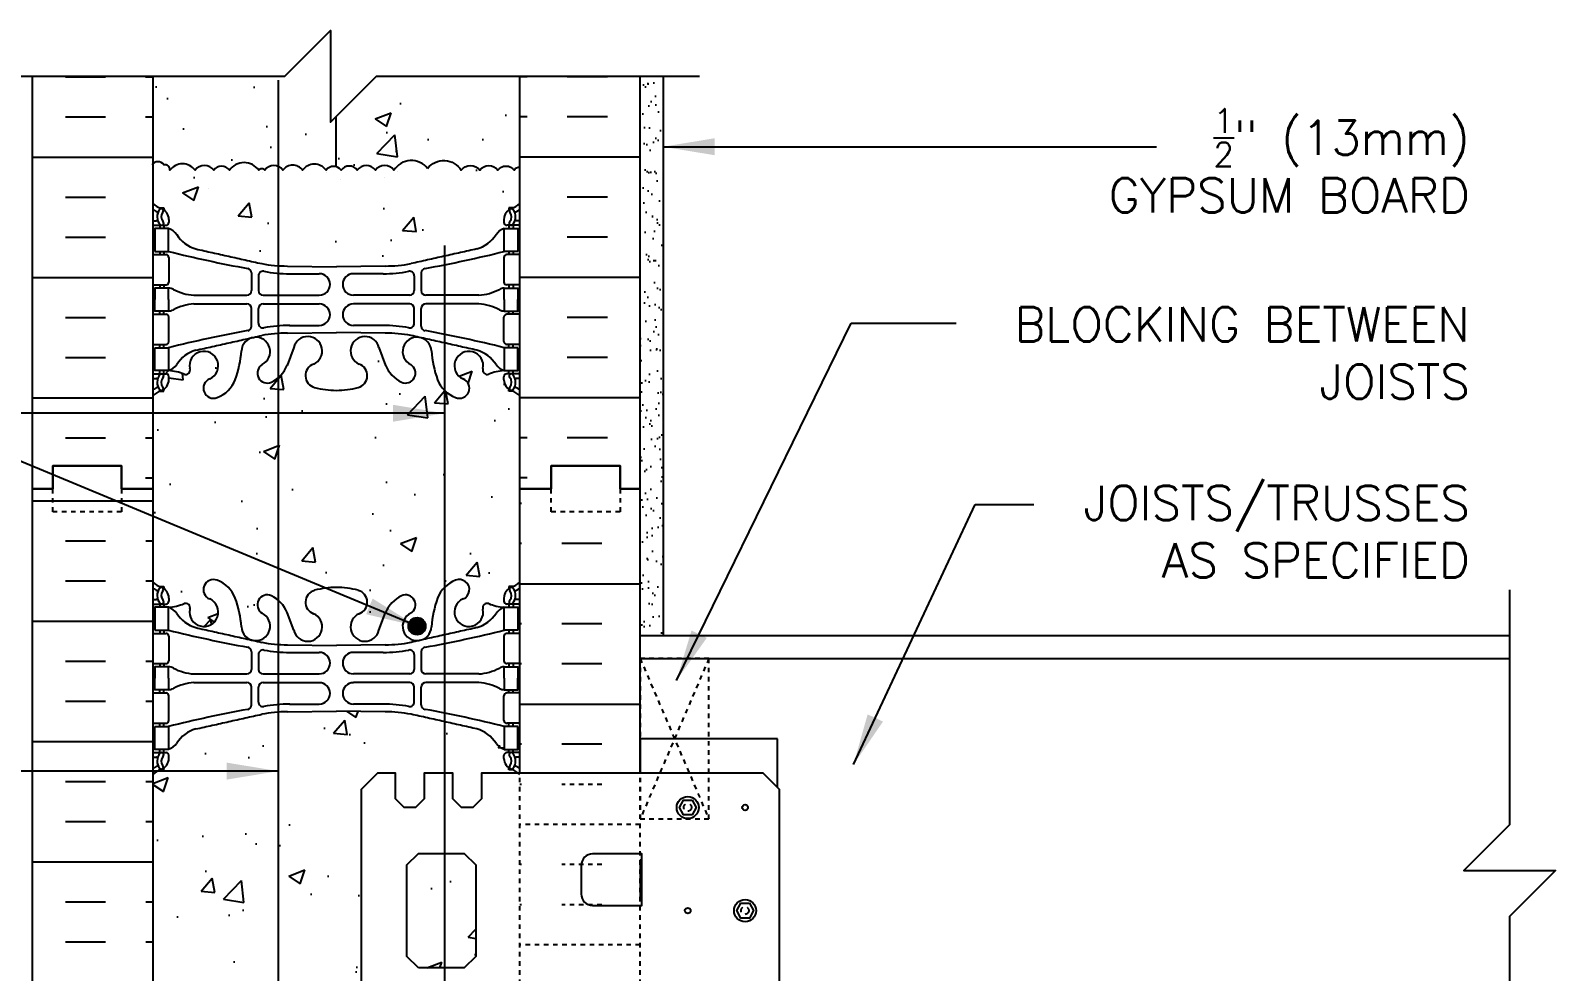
# Model space of a CAD drawing. Header units: inches. Extents: x 109 to 201.9, y 88.1 to 155.4.
# Drawn here: x 168.67 to 201.93, y 134.88 to 155.41 of the extents above; entities that cross this region are included whole.
import ezdxf

# ---------------------------------------------------------------- set-up
doc = ezdxf.new("R2010")
doc.units = ezdxf.units.IN
doc.header["$LTSCALE"] = 0.5
doc.header["$MEASUREMENT"] = 0
doc.linetypes.add('DASHED2', pattern=[0.375, 0.25, -0.125])
doc.linetypes.add('HIDDEN2', pattern=[0.1875, 0.125, -0.0625])
for name, color, linetype in [('HATCH', 12, 'Continuous'), ('line25', 2, 'Continuous'), ('LINE3', 3, 'Continuous'), ('LINE50', 5, 'Continuous'), ('LINE9', 9, 'Continuous'), ('TEXT', 4, 'Continuous'), ('Web_Edge', 9, 'Continuous')]:
    doc.layers.add(name, color=color, linetype=linetype)
doc.styles.add('DIM', font='romans.shx', dxfattribs={"width": 0.7})
doc.styles.add('ROMANS', font='romans.shx', dxfattribs={"height": 0.75})
doc.dimstyles.new('ext_12', dxfattribs={"dimscale": 12, "dimtxt": 0.09375, "dimasz": 0.09375, "dimexe": 0.09375, "dimexo": 0.0625, "dimgap": 0.0625, "dimtad": 1, "dimdec": 1, "dimzin": 3, "dimdsep": 46, "dimlunit": 4, "dimtxsty": 'DIM', "dimcen": 0.09, "dimdle": 0.09375, "dimclrt": 4, "dimadec": 0, "dimazin": 0, "dimtfac": 1, "dimtdec": 1, "dimtmove": 2, "dimatfit": 3, "dimfxl": 1, "dimfrac": 2, "dimtolj": 1, "dimtzin": 0, "dimarcsym": 0})

msp = doc.modelspace()

# ---------------------------------------------------------------- hatches: boundary and pattern name
at = {"layer": 'HATCH'}
h = msp.add_hatch(dxfattribs=at)
h.set_pattern_fill('AR-CONC', color=256, scale=0.5, style=0)
h.paths.add_polyline_path([(178.474, 152.359, -0.520567), (178.867, 152.359, -0.520567), (179.221, 152.359, -0.191784), (179.344, 152.441), (179.344, 154.408), (176.219, 154.408), (175.219, 153.408), (175.219, 155.408), (174.219, 154.408), (171.344, 154.408), (171.344, 152.505, -0.448264), (171.581, 152.477, -0.520567), (171.712, 152.359, -0.520567), (172.263, 152.359, -0.520567), (172.669, 152.359, -0.520567), (173.01, 152.359, -0.520567), (173.652, 152.359, -0.520567), (173.783, 152.359, -0.520567), (174.176, 152.359, -0.520567), (174.608, 152.359, -0.520567), (175.119, 152.359, -0.520567), (175.447, 152.359, -0.520567), (175.801, 152.359, -0.520567), (176.194, 152.359, -0.520567), (176.6, 152.359, -0.520567), (177.334, 152.399, -0.520567), (178.067, 152.359, -0.520567)])
h = msp.add_hatch(dxfattribs=at)
h.set_pattern_fill('AR-SAND', color=256, scale=0.25, style=0)
h.set_pattern_definition([(37.5, (70.88313, 12.08724), (-0.0157483, 0.4817059), [0, -0.38, 0, -0.425, 0, -0.40625]), (7.5, (70.8831, 12.08724), (0.4424442, 0.7055365), [0, -0.205, 0, -0.3425, 0, -0.13125]), (327.5, (70.57563, 12.08724), (0.7785355, 0.0014148), [0, -0.125, 0, -0.45, 0, -0.5875]), (317.5, (70.5756, 12.08724), (0.7515317, 0.219419), [0, -0.0625, 0, -0.295, 0, -0.3375])])
h.paths.add_polyline_path([(182.469, 154.408), (181.969, 154.408), (181.969, 145.408), (181.969, 142.208), (182.469, 142.208)])
h = msp.add_hatch(dxfattribs=at)
h.set_pattern_fill('AR-CONC', color=256, scale=0.5)
edge = h.paths.add_edge_path()
edge.add_line((179.108, 151.158), (179.061, 151.158))
edge.add_arc((179.061, 151.221), 0.0625, 180, 270, ccw=False)
edge.add_line((178.998, 151.221), (178.998, 151.288))
edge.add_arc((179.248, 151.288), 0.25, 124.0558, 180, ccw=False)
edge.add_line((179.108, 151.495), (179.108, 151.537))
edge.add_line((179.108, 151.537), (179.198, 151.537))
edge.add_arc((178.998, 151.995), 0.5, 293.5782, 313.7891)
edge.add_line((179.344, 151.634), (179.344, 152.441))
edge.add_arc((179.384, 152.245), 0.2, 101.5736, 145)
edge.add_arc((179.044, 152.235), 0.216, 35, 145)
edge.add_arc((178.67, 152.222), 0.24, 35, 145)
edge.add_arc((178.271, 152.217), 0.248, 35, 145)
edge.add_arc((177.687, 152.122), 0.449, 31.9334, 141.9334)
edge.add_arc((176.981, 152.122), 0.449, 38.0666, 148.0666)
edge.add_arc((176.397, 152.217), 0.248, 35, 145)
edge.add_arc((175.997, 152.222), 0.24, 35, 145)
edge.add_arc((175.624, 152.235), 0.216, 35, 145)
edge.add_arc((175.283, 152.245), 0.2, 35, 145)
edge.add_arc((174.864, 152.18), 0.312, 35, 145)
edge.add_arc((174.392, 152.208), 0.264, 35, 145)
edge.add_arc((173.979, 152.222), 0.24, 35, 65.9938)
edge.add_line((174.077, 152.441), (174.077, 150.276))
edge.add_arc((174.272, 153.254), 2.984, 266.243, 270.0995)
edge.add_line((174.278, 150.27), (175.344, 150.254))
edge.add_line((175.344, 150.254), (176.411, 150.27))
edge.add_arc((176.416, 153.254), 2.984, 269.9005, 280.7454)
edge.add_spline(control_points=[(176.972, 150.322), (177.701, 150.485)], knot_values=[0.493053, 0.493053, 1, 1], degree=1, periodic=0)
edge.add_spline(control_points=[(177.701, 150.485), (178.41, 150.643)], knot_values=[0, 0, 0.493053, 0.493053], degree=1, periodic=0)
edge.add_arc((178.202, 151.357), 0.743, 286.1893, 327.2081)
edge.add_arc((179.126, 150.745), 0.364, 109.6613, 145.0225, ccw=False)
edge.add_line((179.003, 151.088), (179.108, 151.088))
edge.add_line((179.108, 151.088), (179.108, 151.158))
edge = h.paths.add_edge_path()
edge.add_arc((173.979, 152.222), 0.24, 65.9938, 145)
edge.add_arc((173.717, 152.313), 0.08, 35, 145)
edge.add_arc((173.331, 152.135), 0.392, 35, 145)
edge.add_arc((172.839, 152.24), 0.208, 35, 145)
edge.add_arc((172.466, 152.217), 0.248, 35, 145)
edge.add_arc((171.988, 152.167), 0.336, 35, 145)
edge.add_arc((171.606, 152.372), 0.108, 353.0113, 463.0113)
edge.add_arc((171.45, 152.386), 0.16, 35, 131.58)
edge.add_line((171.344, 152.505), (171.344, 151.634))
edge.add_arc((171.69, 151.995), 0.5, 226.2109, 246.4218)
edge.add_line((171.49, 151.537), (171.58, 151.537))
edge.add_line((171.58, 151.537), (171.58, 151.495))
edge.add_arc((171.44, 151.288), 0.25, 0, 55.9442, ccw=False)
edge.add_line((171.69, 151.288), (171.69, 151.221))
edge.add_arc((171.628, 151.221), 0.0625, -90, 0, ccw=False)
edge.add_line((171.628, 151.158), (171.58, 151.158))
edge.add_line((171.58, 151.158), (171.58, 151.088))
edge.add_line((171.58, 151.088), (171.685, 151.088))
edge.add_arc((171.563, 150.745), 0.364, 34.9775, 70.3387, ccw=False)
edge.add_arc((172.486, 151.357), 0.743, 212.7919, 253.8107)
edge.add_spline(control_points=[(172.279, 150.643), (173.716, 150.322)], knot_values=[0, 0, 1, 1], degree=1, periodic=0)
edge.add_arc((174.272, 153.254), 2.984, 259.2546, 266.243)
edge.add_line((174.077, 150.276), (174.077, 152.441))
h.paths.add_polyline_path([(174.077, 147.838, -0.060513), (173.927, 147.737, -0.940793), (173.723, 148.12, 1.753171), (173.272, 148.417, -0.068226), (173.137, 147.789, -0.21345), (172.744, 147.4, -1), (172.581, 147.808, 2.087231), (172.147, 148.033, -0.669601), (172.015, 147.913, 0.085348), (171.685, 147.988), (171.58, 147.988), (171.58, 147.918), (171.628, 147.918, -0.414214), (171.69, 147.856), (171.69, 147.788, -0.249069), (171.58, 147.581), (171.58, 147.539), (171.49, 147.539, 0.088416), (171.344, 147.442), (171.344, 145.408), (171.344, 143.373, 0.088416), (171.49, 143.276), (171.58, 143.276), (171.58, 143.234, -0.249069), (171.69, 143.027), (171.69, 142.959, -0.414214), (171.628, 142.897), (171.58, 142.897), (171.58, 142.827), (171.685, 142.827, 0.085348), (172.015, 142.902, -0.669601), (172.147, 142.782, 2.087231), (172.581, 143.007, -1), (172.744, 143.416, -0.21345), (173.137, 143.026, -0.068226), (173.272, 142.398, 1.753171), (173.723, 142.695, -0.940793), (173.927, 143.078, -0.060513), (174.077, 142.977)])
h.paths.add_polyline_path([(177.701, 147.557, -0.102779), (177.552, 147.789, -0.068226), (177.416, 148.417, 1.753171), (176.965, 148.12, -0.940793), (176.762, 147.737, -0.173075), (176.416, 148.103), (176.273, 148.49, 1.612474), (175.841, 148.131, -0.734872), (175.818, 147.62, -0.068475), (175.344, 147.558, -0.068475), (174.87, 147.62, -0.734872), (174.847, 148.131, 1.612474), (174.415, 148.49), (174.273, 148.103, -0.111396), (174.077, 147.838), (174.077, 142.977, -0.111396), (174.273, 142.712), (174.415, 142.325, 1.612474), (174.847, 142.684, -0.734872), (174.87, 143.195, -0.068475), (175.344, 143.258, -0.068475), (175.818, 143.195, -0.734872), (175.841, 142.684, 1.612474), (176.273, 142.325), (176.416, 142.712, -0.173075), (176.762, 143.078, -0.940793), (176.965, 142.695, 1.753171), (177.416, 142.398, -0.068226), (177.552, 143.026, -0.102779), (177.701, 143.258)])
h.paths.add_polyline_path([(177.29, 142.413, -1), (176.915, 142.413, -1)], flags=16)
edge = h.paths.add_edge_path()
edge.add_line((179.061, 139.657), (179.108, 139.657))
edge.add_line((179.108, 139.657), (179.108, 139.727))
edge.add_line((179.108, 139.727), (179.003, 139.727))
edge.add_arc((179.126, 140.07), 0.364, 214.9775, 250.3387, ccw=False)
edge.add_arc((178.202, 139.458), 0.743, 32.7919, 73.8107)
edge.add_spline(control_points=[(178.41, 140.172), (177.701, 140.33)], knot_values=[0, 0, 0.493053, 0.493053], degree=1, periodic=0)
edge.add_line((177.701, 140.33), (177.701, 139.208))
edge.add_line((177.701, 139.208), (177.884, 139.208))
edge.add_line((177.884, 139.208), (177.884, 138.645))
edge.add_line((177.884, 138.645), (178.072, 138.458))
edge.add_line((178.072, 138.458), (178.322, 138.458))
edge.add_line((178.322, 138.458), (178.509, 138.645))
edge.add_line((178.509, 138.645), (178.509, 139.208))
edge.add_line((178.509, 139.208), (179.314, 139.208))
edge.add_arc((178.998, 138.82), 0.5, 50.837, 66.4218)
edge.add_line((179.198, 139.278), (179.108, 139.278))
edge.add_line((179.108, 139.278), (179.108, 139.32))
edge.add_arc((179.248, 139.527), 0.25, 180, 235.9442, ccw=False)
edge.add_line((178.998, 139.527), (178.998, 139.594))
edge.add_arc((179.061, 139.594), 0.0625, 90, 180, ccw=False)
edge = h.paths.add_edge_path()
edge.add_line((179.003, 133.088), (179.108, 133.088))
edge.add_line((179.108, 133.088), (179.108, 133.158))
edge.add_line((179.108, 133.158), (179.061, 133.158))
edge.add_arc((179.061, 133.221), 0.0625, 192.0705, 270, ccw=False)
edge.add_line((179, 133.208), (178.509, 133.208))
edge.add_line((178.509, 133.208), (178.509, 133.77))
edge.add_line((178.509, 133.77), (178.322, 133.958))
edge.add_line((178.322, 133.958), (178.072, 133.958))
edge.add_line((178.072, 133.958), (177.884, 133.77))
edge.add_line((177.884, 133.77), (177.884, 133.208))
edge.add_line((177.884, 133.208), (177.701, 133.208))
edge.add_line((177.701, 133.208), (177.701, 132.485))
edge.add_spline(control_points=[(177.701, 132.485), (178.41, 132.643)], knot_values=[0, 0, 0.493053, 0.493053], degree=1, periodic=0)
edge.add_arc((178.202, 133.357), 0.743, 286.1893, 327.2081)
edge.add_arc((179.126, 132.745), 0.364, 109.6613, 145.0225, ccw=False)
h.paths.add_polyline_path([(177.701, 129.557, -0.102779), (177.552, 129.789, -0.068226), (177.416, 130.417, 1.753171), (176.965, 130.12, -0.940793), (176.762, 129.737, -0.173075), (176.416, 130.103), (176.273, 130.49, 1.612474), (175.841, 130.131, -0.734872), (175.818, 129.62, -0.068475), (175.344, 129.558, -0.068475), (174.87, 129.62, -0.734872), (174.847, 130.131, 1.612474), (174.415, 130.49), (174.273, 130.103, -0.173075), (173.927, 129.737, -0.940793), (173.723, 130.12, 1.753171), (173.272, 130.417, -0.068226), (173.137, 129.789, -0.21345), (172.744, 129.4, -1), (172.581, 129.808, 2.087231), (172.147, 130.033, -0.669601), (172.015, 129.913, 0.085348), (171.685, 129.988), (171.58, 129.988), (171.58, 129.918), (171.628, 129.918, -0.414214), (171.69, 129.856), (171.69, 129.788, -0.249069), (171.58, 129.581), (171.58, 129.539), (171.49, 129.539, 0.088416), (171.344, 129.442), (171.344, 127.408), (171.344, 125.373, 0.088416), (171.49, 125.276), (171.58, 125.276), (171.58, 125.234, -0.249069), (171.69, 125.027), (171.69, 124.959, -0.414214), (171.628, 124.897), (171.58, 124.897), (171.58, 124.827), (171.685, 124.827, 0.085348), (172.015, 124.902, -0.669601), (172.147, 124.782, 2.087231), (172.581, 125.007, -1), (172.744, 125.416, -0.21345), (173.137, 125.026, -0.068226), (173.272, 124.398, 1.753171), (173.723, 124.695, -0.940793), (173.927, 125.078, -0.173075), (174.273, 124.712), (174.415, 124.325, 1.612474), (174.847, 124.684, -0.734872), (174.87, 125.195, -0.068475), (175.344, 125.258, -0.068475), (175.818, 125.195, -0.734872), (175.841, 124.684, 1.612474), (176.273, 124.325), (176.416, 124.712, -0.173075), (176.762, 125.078, -0.940793), (176.965, 124.695, 1.753171), (177.416, 124.398, -0.068226), (177.552, 125.026, -0.102779), (177.701, 125.258)])
h.paths.add_polyline_path([(177.701, 111.557, -0.102779), (177.552, 111.789, -0.068226), (177.416, 112.417, 1.753171), (176.965, 112.12, -0.940793), (176.762, 111.737, -0.173075), (176.416, 112.103), (176.273, 112.49, 1.612474), (175.841, 112.131, -0.734872), (175.818, 111.62, -0.068475), (175.344, 111.558, -0.068475), (174.87, 111.62, -0.734872), (174.847, 112.131, 1.612474), (174.415, 112.49), (174.273, 112.103, -0.173075), (173.927, 111.737, -0.940793), (173.723, 112.12, 1.753171), (173.272, 112.417, -0.068226), (173.137, 111.789, -0.21345), (172.744, 111.4, -1), (172.581, 111.808, 2.087231), (172.147, 112.033, -0.669601), (172.015, 111.913, 0.085348), (171.685, 111.988), (171.58, 111.988), (171.58, 111.918), (171.628, 111.918, -0.414214), (171.69, 111.856), (171.69, 111.788, -0.249069), (171.58, 111.581), (171.58, 111.539), (171.49, 111.539, 0.088416), (171.344, 111.442), (171.344, 109.408), (174.547, 109.408), (175.547, 110.408), (175.547, 108.408), (176.547, 109.408), (177.701, 109.408)])
h.paths.add_polyline_path([(179.344, 111.442, 0.088416), (179.198, 111.539), (179.108, 111.539), (179.108, 111.581, -0.249069), (178.998, 111.788), (178.998, 111.856, -0.414214), (179.061, 111.918), (179.108, 111.918), (179.108, 111.988), (179.003, 111.988, 0.085348), (178.674, 111.913, -0.669601), (178.541, 112.033, 2.087231), (178.107, 111.808, -1), (177.944, 111.4, -0.108296), (177.701, 111.557), (177.701, 109.408), (179.344, 109.408)])
edge = h.paths.add_edge_path()
edge.add_arc((178.998, 120.82), 0.5, 46.2109, 66.4218)
edge.add_line((179.198, 121.278), (179.108, 121.278))
edge.add_line((179.108, 121.278), (179.108, 121.32))
edge.add_arc((179.248, 121.527), 0.25, 180, 235.9442, ccw=False)
edge.add_line((178.998, 121.527), (178.998, 121.594))
edge.add_arc((179.061, 121.594), 0.0625, 90, 180, ccw=False)
edge.add_line((179.061, 121.657), (179.108, 121.657))
edge.add_line((179.108, 121.657), (179.108, 121.727))
edge.add_line((179.108, 121.727), (179.003, 121.727))
edge.add_arc((179.126, 122.07), 0.364, 214.9775, 250.3387, ccw=False)
edge.add_arc((178.202, 121.458), 0.743, 32.7919, 73.8107)
edge.add_spline(control_points=[(178.41, 122.172), (177.701, 122.33)], knot_values=[0, 0, 0.493053, 0.493053], degree=1, periodic=0)
edge.add_line((177.701, 122.33), (177.701, 114.485))
edge.add_spline(control_points=[(177.701, 114.485), (178.41, 114.643)], knot_values=[0, 0, 0.493053, 0.493053], degree=1, periodic=0)
edge.add_arc((178.202, 115.357), 0.743, 286.1893, 327.2081)
edge.add_arc((179.126, 114.745), 0.364, 109.6613, 145.0225, ccw=False)
edge.add_line((179.003, 115.088), (179.108, 115.088))
edge.add_line((179.108, 115.088), (179.108, 115.158))
edge.add_line((179.108, 115.158), (179.061, 115.158))
edge.add_arc((179.061, 115.221), 0.0625, 180, 270, ccw=False)
edge.add_line((178.998, 115.221), (178.998, 115.288))
edge.add_arc((179.248, 115.288), 0.25, 124.0558, 180, ccw=False)
edge.add_line((179.108, 115.495), (179.108, 115.537))
edge.add_line((179.108, 115.537), (179.198, 115.537))
edge.add_arc((178.998, 115.995), 0.5, 293.5782, 313.7891)
edge.add_line((179.344, 115.634), (179.344, 121.181))
h.paths.add_polyline_path([(179.344, 127.408), (179.344, 129.442, 0.088416), (179.198, 129.539), (179.108, 129.539), (179.108, 129.581, -0.249069), (178.998, 129.788), (178.998, 129.856, -0.414214), (179.061, 129.918), (179.108, 129.918), (179.108, 129.988), (179.003, 129.988, 0.085348), (178.674, 129.913, -0.669601), (178.541, 130.033, 2.087231), (178.107, 129.808, -1), (177.944, 129.4, -0.108296), (177.701, 129.557), (177.701, 125.258, -0.108296), (177.944, 125.416, -1), (178.107, 125.007, 2.087231), (178.541, 124.782, -0.669601), (178.674, 124.902, 0.085348), (179.003, 124.827), (179.108, 124.827), (179.108, 124.897), (179.061, 124.897, -0.414214), (178.998, 124.959), (178.998, 125.027, -0.249069), (179.108, 125.234), (179.108, 125.276), (179.198, 125.276, 0.088416), (179.344, 125.373)])
h.paths.add_polyline_path([(178.421, 124.72, -1), (178.046, 124.72, -1)], flags=16)
edge = h.paths.add_edge_path()
edge.add_spline(control_points=[(173.716, 140.493), (172.279, 140.172)], knot_values=[0, 0, 1, 1], degree=1, periodic=0)
edge.add_arc((172.486, 139.458), 0.743, 106.1893, 145.772)
edge.add_arc((171.563, 140.07), 0.364, 289.6613, 327.9576, ccw=False)
edge.add_line((171.685, 139.727), (171.58, 139.727))
edge.add_line((171.58, 139.727), (171.58, 139.657))
edge.add_line((171.58, 139.657), (171.628, 139.657))
edge.add_arc((171.628, 139.594), 0.0625, 0, 90, ccw=False)
edge.add_line((171.69, 139.594), (171.69, 139.527))
edge.add_arc((171.44, 139.527), 0.25, 304.0558, 360, ccw=False)
edge.add_line((171.58, 139.32), (171.58, 139.278))
edge.add_line((171.58, 139.278), (171.49, 139.278))
edge.add_arc((171.69, 138.82), 0.5, 113.5782, 133.7891)
edge.add_line((171.344, 139.181), (171.344, 133.634))
edge.add_arc((171.69, 133.995), 0.5, 226.2109, 246.4218)
edge.add_line((171.49, 133.537), (171.58, 133.537))
edge.add_line((171.58, 133.537), (171.58, 133.495))
edge.add_arc((171.44, 133.288), 0.25, 0, 55.9442, ccw=False)
edge.add_line((171.69, 133.288), (171.69, 133.221))
edge.add_arc((171.628, 133.221), 0.0625, -90, 0, ccw=False)
edge.add_line((171.628, 133.158), (171.58, 133.158))
edge.add_line((171.58, 133.158), (171.58, 133.088))
edge.add_line((171.58, 133.088), (171.685, 133.088))
edge.add_arc((171.563, 132.745), 0.364, 32.0424, 70.3387, ccw=False)
edge.add_arc((172.486, 133.357), 0.743, 214.228, 253.8107)
edge.add_spline(control_points=[(172.279, 132.643), (173.716, 132.322)], knot_values=[0, 0, 1, 1], degree=1, periodic=0)
edge.add_arc((174.272, 135.254), 2.984, 259.2546, 270.0995)
edge.add_line((174.278, 132.27), (175.344, 132.254))
edge.add_line((175.344, 132.254), (176.411, 132.27))
edge.add_arc((176.416, 135.254), 2.984, 269.9005, 280.7454)
edge.add_spline(control_points=[(176.972, 132.322), (177.467, 132.433)], knot_values=[0.655816, 0.655816, 1, 1], degree=1, periodic=0)
edge.add_spline(control_points=[(177.467, 132.433), (177.514, 132.443)], knot_values=[0.623263, 0.623263, 0.655816, 0.655816], degree=1, periodic=0)
edge.add_spline(control_points=[(177.514, 132.443), (177.649, 132.473)], knot_values=[0.529079, 0.529079, 0.623263, 0.623263], degree=1, periodic=0)
edge.add_spline(control_points=[(177.649, 132.473), (177.701, 132.485)], knot_values=[0.493053, 0.493053, 0.529079, 0.529079], degree=1, periodic=0)
edge.add_line((177.701, 132.485), (177.701, 133.208))
edge.add_line((177.701, 133.208), (177.259, 133.208))
edge.add_line((177.259, 133.208), (177.259, 133.77))
edge.add_line((177.259, 133.77), (177.072, 133.958))
edge.add_line((177.072, 133.958), (176.822, 133.958))
edge.add_line((176.822, 133.958), (176.634, 133.77))
edge.add_line((176.634, 133.77), (176.634, 133.208))
edge.add_line((176.634, 133.208), (176.238, 133.208))
edge.add_line((176.238, 133.208), (175.884, 133.561))
edge.add_line((175.884, 133.561), (175.884, 138.854))
edge.add_line((175.884, 138.854), (176.238, 139.208))
edge.add_line((176.238, 139.208), (176.634, 139.208))
edge.add_line((176.634, 139.208), (176.634, 138.645))
edge.add_line((176.634, 138.645), (176.822, 138.458))
edge.add_line((176.822, 138.458), (177.072, 138.458))
edge.add_line((177.072, 138.458), (177.259, 138.645))
edge.add_line((177.259, 138.645), (177.259, 139.208))
edge.add_line((177.259, 139.208), (177.701, 139.208))
edge.add_line((177.701, 139.208), (177.701, 140.33))
edge.add_spline(control_points=[(177.701, 140.33), (177.649, 140.342)], knot_values=[0.493053, 0.493053, 0.529079, 0.529079], degree=1, periodic=0)
edge.add_spline(control_points=[(177.649, 140.342), (177.514, 140.372)], knot_values=[0.529079, 0.529079, 0.623263, 0.623263], degree=1, periodic=0)
edge.add_spline(control_points=[(177.514, 140.372), (177.467, 140.383)], knot_values=[0.623263, 0.623263, 0.655816, 0.655816], degree=1, periodic=0)
edge.add_spline(control_points=[(177.467, 140.383), (176.972, 140.493)], knot_values=[0.655816, 0.655816, 1, 1], degree=1, periodic=0)
edge.add_arc((176.416, 137.561), 2.984, 79.2546, 90.0995)
edge.add_line((176.411, 140.545), (175.344, 140.561))
edge.add_line((175.344, 140.561), (174.278, 140.545))
edge.add_arc((174.272, 137.561), 2.984, 89.9005, 100.7454)
h = msp.add_hatch(dxfattribs=at)
h.set_pattern_fill('AR-CONC', color=256, scale=0.5)
h.paths.add_polyline_path([(179.344, 147.442, 0.088416), (179.198, 147.539), (179.108, 147.539), (179.108, 147.581, -0.249069), (178.998, 147.788), (178.998, 147.856, -0.414214), (179.061, 147.918), (179.108, 147.918), (179.108, 147.988), (179.003, 147.988, 0.085348), (178.674, 147.913, -0.669601), (178.541, 148.033, 2.087231), (178.107, 147.808, -1), (177.944, 147.4, -0.108296), (177.701, 147.557), (177.701, 143.258, -0.108296), (177.944, 143.416, -1), (178.107, 143.007, 2.087231), (178.541, 142.782, -0.669601), (178.674, 142.902, 0.085348), (179.003, 142.827), (179.108, 142.827), (179.108, 142.897), (179.061, 142.897, -0.414214), (178.998, 142.959), (178.998, 143.027, -0.249069), (179.108, 143.234), (179.108, 143.276), (179.198, 143.276, 0.088416), (179.344, 143.373), (179.344, 145.408)])
h = msp.add_hatch(dxfattribs=at)
h.set_pattern_fill('INSUL', color=256, scale=7, style=0)
h.set_pattern_definition([(0, (-2754.8174, -269.602), (0, 2.625), []), (0, (-2754.8174, -268.727), (0, 2.625), [0.875, -0.875]), (0, (-2754.8174, -267.852), (0, 2.625), [0.875, -0.875])])
h.paths.add_polyline_path([(168.719, 127.408), (169.157, 127.408), (169.157, 127.908), (170.657, 127.908), (170.657, 127.408), (171.344, 127.408), (171.344, 145.408), (170.657, 145.408), (170.657, 145.908), (169.157, 145.908), (169.157, 145.408), (168.719, 145.408)])
h = msp.add_hatch(dxfattribs=at)
h.set_pattern_fill('INSUL', color=256, scale=7, angle=180, style=0)
h.set_pattern_definition([(180, (70.883, 12.0872), (-3e-16, -2.625), []), (180, (70.883, 11.2122), (-3e-16, -2.625), [0.875, -0.875]), (180, (70.883, 10.3372), (-3e-16, -2.625), [0.875, -0.875])])
h.paths.add_polyline_path([(179.339, 141.504), (179.039, 141.504), (179.039, 141.004), (179.339, 141.004)])
h.paths.add_polyline_path([(181.969, 145.408), (181.532, 145.408), (181.532, 144.908), (180.032, 144.908), (180.032, 145.408), (179.344, 145.408), (179.344, 139.208), (181.969, 139.208)])
h = msp.add_hatch(dxfattribs=at)
h.set_pattern_fill('AR-CONC', color=256, scale=0.5)
edge = h.paths.add_edge_path()
edge.add_line((179.108, 139.727), (179.003, 139.727))
edge.add_arc((179.126, 140.07), 0.364, 212.0424, 250.3387, ccw=False)
edge.add_arc((178.202, 139.458), 0.743, 34.228, 73.8107)
edge.add_spline(control_points=[(178.41, 140.172), (177.701, 140.33)], knot_values=[0, 0, 0.493053, 0.493053], degree=1, periodic=0)
edge.add_line((177.701, 140.33), (177.701, 139.208))
edge.add_line((177.701, 139.208), (177.884, 139.208))
edge.add_line((177.884, 139.208), (177.884, 138.645))
edge.add_line((177.884, 138.645), (178.072, 138.458))
edge.add_line((178.072, 138.458), (178.322, 138.458))
edge.add_line((178.322, 138.458), (178.509, 138.645))
edge.add_line((178.509, 138.645), (178.509, 139.208))
edge.add_line((178.509, 139.208), (179.314, 139.208))
edge.add_arc((178.998, 138.82), 0.5, 50.837, 66.4218)
edge.add_line((179.198, 139.278), (179.108, 139.278))
edge.add_line((179.108, 139.278), (179.108, 139.32))
edge.add_arc((179.248, 139.527), 0.25, 180, 235.9442, ccw=False)
edge.add_line((178.998, 139.527), (178.998, 139.594))
edge.add_arc((179.061, 139.594), 0.0625, 90, 180, ccw=False)
edge.add_line((179.061, 139.657), (179.108, 139.657))
edge.add_line((179.108, 139.657), (179.108, 139.727))
h = msp.add_hatch(dxfattribs=at)
h.set_pattern_fill('AR-CONC', color=256, scale=0.5, style=0)
h.paths.add_polyline_path([(178.384, 137.208), (178.134, 137.458), (177.134, 137.458), (176.884, 137.208), (176.884, 135.208), (177.134, 134.958), (178.134, 134.958), (178.384, 135.208)])
at = {"layer": 'LINE3'}
msp.add_hatch(color=256, dxfattribs=at).paths.add_polyline_path([(176.915, 142.413, 1), (177.29, 142.413, 1)])

# ---------------------------------------------------------------- linework, layer by layer
at = {"layer": 'HATCH'}
for p, q in [((169.433, 154.398), (170.308, 154.398)), ((171.183, 154.398), (171.344, 154.398)), ((179.506, 154.398), (179.344, 154.398)), ((181.256, 154.398), (180.381, 154.398)), ((169.433, 153.523), (170.308, 153.523)), ((171.183, 153.523), (171.344, 153.523)), ((179.506, 153.523), (179.344, 153.523)), ((181.256, 153.523), (180.381, 153.523)), ((168.719, 152.648), (171.344, 152.648)), ((181.969, 152.648), (179.344, 152.648)), ((173.735, 152.316), (173.735, 152.316)), ((175.122, 152.309), (175.122, 152.309)), ((175.425, 152.161), (175.425, 152.161)), ((176.404, 152.203), (176.404, 152.203)), ((176.676, 152.325), (176.676, 152.325)), ((169.433, 151.773), (170.308, 151.773)), ((172.555, 151.957), (172.555, 151.957)), ((181.256, 151.773), (180.381, 151.773)), ((169.433, 150.898), (170.308, 150.898)), ((181.256, 150.898), (180.381, 150.898)), ((168.719, 150.023), (171.344, 150.023)), ((181.969, 150.023), (179.344, 150.023)), ((169.433, 149.148), (170.308, 149.148)), ((181.256, 149.148), (180.381, 149.148)), ((169.433, 148.273), (170.308, 148.273)), ((181.256, 148.273), (180.381, 148.273)), ((168.719, 147.398), (171.344, 147.398)), ((181.969, 147.398), (179.344, 147.398)), ((169.433, 146.523), (170.308, 146.523)), ((171.183, 146.523), (171.344, 146.523)), ((179.506, 146.523), (179.344, 146.523)), ((181.256, 146.523), (180.381, 146.523)), ((171.183, 145.648), (171.344, 145.648)), ((179.506, 145.648), (179.344, 145.648))]:
    msp.add_line(p, q, dxfattribs=at)
at = {"layer": 'HATCH', "linetype": 'HIDDEN2'}
for p, q in [((179.383, 138.962), (179.344, 138.962)), ((181.133, 138.962), (180.258, 138.962)), ((181.969, 138.087), (179.344, 138.087)), ((179.383, 137.212), (179.344, 137.212)), ((181.133, 137.212), (180.258, 137.212)), ((179.383, 136.337), (179.344, 136.337)), ((181.133, 136.337), (180.258, 136.337)), ((181.969, 135.462), (179.344, 135.462))]:
    msp.add_line(p, q, dxfattribs=at)
at = {"layer": 'HATCH'}
for points in [[(177.334, 152.399, 0.520567), (176.6, 152.359, 0.520567), (176.194, 152.359, 0.520567), (175.801, 152.359, 0.520567), (175.447, 152.359, 0.520567), (175.119, 152.359, 0.520567), (174.608, 152.359, 0.520567), (174.176, 152.359, 0.520567), (173.783, 152.359, 0.520567), (173.652, 152.359, 0.520567), (173.01, 152.359, 0.520567), (172.669, 152.359, 0.520567), (172.263, 152.359, 0.520567), (171.712, 152.359, 0.520567), (171.581, 152.477, 0.520567), (171.319, 152.477)], [(177.334, 152.399, -0.520567), (178.067, 152.359, -0.520567), (178.474, 152.359, -0.520567), (178.867, 152.359, -0.520567), (179.221, 152.359, -0.191784), (179.344, 152.441, -0.191784)]]:
    msp.add_lwpolyline(points, format="xyb", dxfattribs=at)
at = {"layer": 'line25'}
for p, q in [((171.344, 154.408), (171.344, 145.408)), ((179.344, 145.408), (179.344, 154.408)), ((171.344, 145.408), (171.344, 127.408)), ((179.344, 139.208), (179.344, 145.408)), ((181.969, 141.708), (200.935, 141.708)), ((184.969, 139.958), (181.969, 139.958)), ((181.969, 139.958), (181.969, 139.208)), ((184.969, 138.894), (184.969, 139.958))]:
    msp.add_line(p, q, dxfattribs=at)
msp.add_lwpolyline([(185.009, 133.561), (185.009, 138.854), (184.656, 139.208), (178.509, 139.208), (178.509, 138.645), (178.322, 138.458), (178.072, 138.458), (177.884, 138.645), (177.884, 139.208), (177.259, 139.208), (177.259, 138.645), (177.072, 138.458), (176.822, 138.458), (176.634, 138.645), (176.634, 139.208), (176.238, 139.208), (175.884, 138.854), (175.884, 133.561)], dxfattribs=at)
msp.add_lwpolyline([(177.134, 134.958), (176.884, 135.208), (176.884, 137.208), (177.134, 137.458), (178.134, 137.458), (178.384, 137.208), (178.384, 135.208), (178.134, 134.958)], close=True, dxfattribs=at)
msp.add_lwpolyline([(180.684, 136.57, 0.414214), (180.934, 136.32), (182.009, 136.32), (182.009, 137.445), (180.934, 137.445, 0.414214), (180.684, 137.195)], format="xyb", close=True, dxfattribs=at)
at = {"layer": 'LINE3'}
for p, q in [((174.077, 154.325), (174.077, 132.359)), ((175.333, 153.521), (175.333, 152.438)), ((177.701, 150.714), (177.701, 133.208))]:
    msp.add_line(p, q, dxfattribs=at)
msp.add_circle((177.103, 142.413), 0.188, dxfattribs=at)
at = {"layer": 'LINE50'}
for p, q in [((168.719, 145.408), (168.719, 154.408)), ((181.969, 145.408), (181.969, 154.408)), ((168.719, 127.408), (168.719, 145.408)), ((181.969, 139.208), (181.969, 145.408))]:
    msp.add_line(p, q, dxfattribs=at)
for points in [[(168.719, 145.408), (169.157, 145.408), (169.157, 145.908), (170.657, 145.908), (170.657, 145.408), (171.344, 145.408)], [(171.344, 145.408), (170.657, 145.408), (170.657, 145.908), (169.157, 145.908), (169.157, 145.408), (168.719, 145.408)], [(181.969, 145.408), (181.532, 145.408), (181.532, 145.908), (180.032, 145.908), (180.032, 145.408), (179.344, 145.408)], [(179.344, 145.408), (180.032, 145.408), (180.032, 145.908), (181.532, 145.908), (181.532, 145.408), (181.969, 145.408)]]:
    msp.add_lwpolyline(points, dxfattribs=at)
at = {"layer": 'LINE9'}
for p, q in [((182.469, 154.408), (182.469, 142.208)), ((181.969, 142.208), (200.935, 142.208)), ((181.969, 137.32), (181.969, 136.445)), ((181.969, 137.32), (182.009, 137.32)), ((181.969, 136.445), (182.009, 136.445))]:
    msp.add_line(p, q, dxfattribs=at)
at = {"layer": 'LINE9', "linetype": 'HIDDEN2'}
for p, q in [((181.969, 141.708), (183.469, 138.208)), ((183.469, 141.708), (181.969, 138.208)), ((179.344, 133.208), (179.344, 139.189)), ((181.969, 133.208), (181.969, 139.208))]:
    msp.add_line(p, q, dxfattribs=at)
at = {"layer": 'LINE9'}
for points in [[(166.969, 154.408), (174.219, 154.408), (175.219, 155.408), (175.219, 153.408), (176.219, 154.408), (183.265, 154.408)], [(200.935, 143.208), (200.935, 138.083), (199.935, 137.083), (201.935, 137.083), (200.935, 136.083), (200.935, 130.958)]]:
    msp.add_lwpolyline(points, dxfattribs=at)
at = {"layer": 'LINE9', "linetype": 'DASHED2', "ltscale": 0.15}
for points in [[(170.657, 145.408), (170.657, 145.408), (170.657, 144.908), (169.157, 144.908), (169.157, 145.408), (169.157, 145.408)], [(170.657, 145.408), (170.657, 145.408), (170.657, 144.908), (169.157, 144.908), (169.157, 145.408), (169.157, 145.408)], [(181.532, 145.408), (181.532, 145.408), (181.532, 144.908), (180.032, 144.908), (180.032, 145.408), (180.032, 145.408)], [(181.532, 145.408), (181.532, 145.408), (181.532, 144.908), (180.032, 144.908), (180.032, 145.408), (180.032, 145.408)]]:
    msp.add_lwpolyline(points, dxfattribs=at)
at = {"layer": 'LINE9', "linetype": 'HIDDEN2'}
msp.add_lwpolyline([(181.969, 138.208), (183.469, 138.208), (183.469, 141.708), (181.969, 141.708)], close=True, dxfattribs=at)
at = {"layer": 'LINE9'}
for points in [[(183.102, 138.618), (183.194, 138.458), (183.102, 138.297), (182.917, 138.297), (182.825, 138.458), (182.917, 138.618)], [(184.352, 136.368), (184.444, 136.208), (184.352, 136.047), (184.167, 136.047), (184.075, 136.208), (184.167, 136.368)]]:
    msp.add_lwpolyline(points, close=True, dxfattribs=at)
for centre, radius in [((183.009, 138.458), 0.241), ((184.259, 138.458), 0.0625), ((184.259, 136.208), 0.241), ((183.009, 136.208), 0.0625)]:
    msp.add_circle(centre, radius, dxfattribs=at)
at = {"layer": 'LINE9', "linetype": 'DASHED2'}
for centre in [(183.005, 138.461), (184.255, 136.211)]:
    msp.add_circle(centre, 0.0843, dxfattribs=at)
at = {"layer": 'Web_Edge'}
for p, q in [((171.49, 151.537), (171.58, 151.537)), ((171.58, 151.537), (171.58, 151.495)), ((179.198, 151.537), (179.108, 151.537)), ((179.108, 151.537), (179.108, 151.495)), ((171.344, 151.258), (171.422, 151.258)), ((171.344, 151.158), (171.628, 151.158)), ((171.49, 151.158), (171.49, 151.088)), ((171.58, 151.158), (171.58, 151.088)), ((171.69, 151.288), (171.69, 151.221)), ((178.998, 151.288), (178.998, 151.221)), ((179.344, 151.158), (179.061, 151.158)), ((179.108, 151.158), (179.108, 151.088)), ((179.198, 151.158), (179.198, 151.088)), ((179.344, 151.258), (179.266, 151.258)), ((171.344, 150.518), (171.628, 150.518)), ((171.49, 150.588), (171.49, 150.518)), ((171.58, 150.588), (171.58, 150.518)), ((171.69, 150.456), (171.69, 149.921)), ((178.998, 150.456), (178.998, 149.921)), ((179.344, 150.518), (179.061, 150.518)), ((179.108, 150.588), (179.108, 150.518)), ((179.198, 150.588), (179.198, 150.518)), ((173.492, 150.118), (173.492, 149.733)), ((173.645, 150.056), (173.645, 149.733)), ((174.278, 150.27), (175.344, 150.254)), ((174.325, 150.102), (174.972, 150.102)), ((176.411, 150.27), (175.344, 150.254)), ((176.363, 150.102), (175.717, 150.102)), ((177.044, 150.056), (177.044, 149.733)), ((177.196, 150.118), (177.196, 149.733)), ((171.344, 149.858), (171.628, 149.858)), ((171.49, 149.858), (171.49, 149.788)), ((171.58, 149.858), (171.58, 149.788)), ((179.344, 149.858), (179.061, 149.858)), ((179.108, 149.858), (179.108, 149.788)), ((179.198, 149.858), (179.198, 149.788)), ((172.238, 149.633), (173.392, 149.633)), ((172.238, 149.444), (173.392, 149.443)), ((173.745, 149.633), (174.972, 149.633)), ((173.745, 149.443), (174.972, 149.443)), ((176.944, 149.633), (175.717, 149.633)), ((176.944, 149.443), (175.717, 149.443)), ((178.45, 149.633), (177.296, 149.633)), ((178.45, 149.444), (177.296, 149.443)), ((171.344, 149.218), (171.628, 149.218)), ((171.49, 149.218), (171.49, 149.288)), ((171.58, 149.218), (171.58, 149.288)), ((171.69, 148.621), (171.69, 149.156)), ((173.492, 148.958), (173.492, 149.343)), ((173.645, 149.02), (173.645, 149.343)), ((177.044, 149.02), (177.044, 149.343)), ((177.196, 148.958), (177.196, 149.343)), ((178.998, 148.621), (178.998, 149.156)), ((179.344, 149.218), (179.061, 149.218)), ((179.108, 149.218), (179.108, 149.288)), ((179.198, 149.218), (179.198, 149.288)), ((174.278, 148.806), (175.344, 148.822)), ((174.325, 148.974), (174.972, 148.974)), ((176.411, 148.806), (175.344, 148.822)), ((176.363, 148.974), (175.717, 148.974)), ((171.344, 148.558), (171.628, 148.558)), ((171.49, 148.488), (171.49, 148.558)), ((171.58, 148.488), (171.58, 148.558)), ((174.415, 148.49), (174.273, 148.103)), ((176.273, 148.49), (176.416, 148.103)), ((179.344, 148.558), (179.061, 148.558)), ((179.108, 148.488), (179.108, 148.558)), ((179.198, 148.488), (179.198, 148.558)), ((171.344, 147.918), (171.628, 147.918)), ((171.344, 147.818), (171.422, 147.818)), ((171.49, 147.918), (171.49, 147.988)), ((171.58, 147.918), (171.58, 147.988)), ((171.69, 147.788), (171.69, 147.856)), ((178.998, 147.788), (178.998, 147.856)), ((179.344, 147.918), (179.061, 147.918)), ((179.108, 147.918), (179.108, 147.988)), ((179.198, 147.918), (179.198, 147.988)), ((179.344, 147.818), (179.266, 147.818)), ((171.49, 147.539), (171.58, 147.539)), ((171.58, 147.539), (171.58, 147.581)), ((179.108, 147.539), (179.108, 147.581)), ((179.198, 147.539), (179.108, 147.539)), ((171.49, 143.276), (171.58, 143.276)), ((171.58, 143.276), (171.58, 143.234)), ((179.198, 143.276), (179.108, 143.276)), ((179.108, 143.276), (179.108, 143.234)), ((171.344, 142.997), (171.422, 142.997)), ((171.344, 142.897), (171.628, 142.897)), ((171.49, 142.897), (171.49, 142.827)), ((171.58, 142.897), (171.58, 142.827)), ((171.69, 143.027), (171.69, 142.959)), ((174.415, 142.325), (174.273, 142.712)), ((176.273, 142.325), (176.416, 142.712)), ((178.998, 143.027), (178.998, 142.959)), ((179.344, 142.897), (179.061, 142.897)), ((179.108, 142.897), (179.108, 142.827)), ((179.198, 142.897), (179.198, 142.827)), ((179.344, 142.997), (179.266, 142.997)), ((171.344, 142.257), (171.628, 142.257)), ((171.49, 142.327), (171.49, 142.257)), ((171.58, 142.327), (171.58, 142.257)), ((171.69, 142.194), (171.69, 141.659)), ((178.998, 142.194), (178.998, 141.659)), ((179.344, 142.257), (179.061, 142.257)), ((179.108, 142.327), (179.108, 142.257)), ((179.198, 142.327), (179.198, 142.257)), ((173.492, 141.857), (173.492, 141.472)), ((173.645, 141.795), (173.645, 141.472)), ((174.278, 142.009), (175.344, 141.993)), ((174.325, 141.841), (174.972, 141.841)), ((176.411, 142.009), (175.344, 141.993)), ((176.363, 141.841), (175.717, 141.841)), ((177.044, 141.795), (177.044, 141.472)), ((177.196, 141.857), (177.196, 141.472)), ((171.344, 141.597), (171.628, 141.597)), ((171.49, 141.597), (171.49, 141.527)), ((171.58, 141.597), (171.58, 141.527)), ((172.238, 141.371), (173.392, 141.372)), ((173.745, 141.372), (174.972, 141.372)), ((176.944, 141.372), (175.717, 141.372)), ((178.45, 141.371), (177.296, 141.372)), ((179.344, 141.597), (179.061, 141.597)), ((179.108, 141.597), (179.108, 141.527)), ((179.198, 141.597), (179.198, 141.527)), ((172.238, 141.182), (173.392, 141.182)), ((173.492, 140.697), (173.492, 141.082)), ((173.645, 140.759), (173.645, 141.082)), ((173.745, 141.182), (174.972, 141.182)), ((176.944, 141.182), (175.717, 141.182)), ((177.044, 140.759), (177.044, 141.082)), ((177.196, 140.697), (177.196, 141.082)), ((178.45, 141.182), (177.296, 141.182)), ((171.344, 140.957), (171.628, 140.957)), ((171.49, 140.957), (171.49, 141.027)), ((171.58, 140.957), (171.58, 141.027)), ((171.69, 140.359), (171.69, 140.894)), ((174.325, 140.713), (174.972, 140.713)), ((176.363, 140.713), (175.717, 140.713)), ((178.998, 140.359), (178.998, 140.894)), ((179.344, 140.957), (179.061, 140.957)), ((179.108, 140.957), (179.108, 141.027)), ((179.198, 140.957), (179.198, 141.027)), ((174.278, 140.545), (175.344, 140.561)), ((176.411, 140.545), (175.344, 140.561)), ((171.344, 140.297), (171.628, 140.297)), ((171.49, 140.227), (171.49, 140.297)), ((171.58, 140.227), (171.58, 140.297)), ((179.344, 140.297), (179.061, 140.297)), ((179.108, 140.227), (179.108, 140.297)), ((179.198, 140.227), (179.198, 140.297)), ((171.49, 139.657), (171.49, 139.727)), ((171.58, 139.657), (171.58, 139.727)), ((179.108, 139.657), (179.108, 139.727)), ((179.198, 139.657), (179.198, 139.727)), ((171.344, 139.657), (171.628, 139.657)), ((171.344, 139.557), (171.422, 139.557)), ((171.69, 139.527), (171.69, 139.594)), ((178.998, 139.527), (178.998, 139.594)), ((179.344, 139.657), (179.061, 139.657)), ((179.344, 139.557), (179.266, 139.557)), ((171.49, 139.278), (171.58, 139.278)), ((171.58, 139.278), (171.58, 139.32)), ((179.108, 139.278), (179.108, 139.32)), ((179.198, 139.278), (179.108, 139.278))]:
    msp.add_line(p, q, dxfattribs=at)
for points in [[(171.385, 150.588), (171.685, 150.588), (171.685, 151.088), (171.385, 151.088)], [(179.303, 150.588), (179.003, 150.588), (179.003, 151.088), (179.303, 151.088)], [(171.385, 148.488), (171.685, 148.488), (171.685, 147.988), (171.385, 147.988)], [(179.303, 148.488), (179.003, 148.488), (179.003, 147.988), (179.303, 147.988)], [(171.385, 142.327), (171.685, 142.327), (171.685, 142.827), (171.385, 142.827)], [(179.303, 142.327), (179.003, 142.327), (179.003, 142.827), (179.303, 142.827)], [(171.385, 140.227), (171.685, 140.227), (171.685, 139.727), (171.385, 139.727)], [(179.303, 140.227), (179.003, 140.227), (179.003, 139.727), (179.303, 139.727)]]:
    msp.add_lwpolyline(points, close=True, dxfattribs=at)
for points in [[(171.685, 149.538), (171.685, 149.788), (171.385, 149.788), (171.385, 149.538)], [(179.003, 149.538), (179.003, 149.788), (179.303, 149.788), (179.303, 149.538)], [(171.685, 149.538), (171.685, 149.288), (171.385, 149.288), (171.385, 149.538)], [(179.003, 149.538), (179.003, 149.288), (179.303, 149.288), (179.303, 149.538)], [(171.685, 141.277), (171.685, 141.527), (171.385, 141.527), (171.385, 141.277)], [(179.003, 141.277), (179.003, 141.527), (179.303, 141.527), (179.303, 141.277)], [(171.685, 141.277), (171.685, 141.027), (171.385, 141.027), (171.385, 141.277)], [(179.003, 141.277), (179.003, 141.027), (179.303, 141.027), (179.303, 141.277)]]:
    msp.add_lwpolyline(points, dxfattribs=at)
for centre, radius, start, end in [((171.69, 151.995), 0.5, 226.2109, 250.5288), ((171.69, 151.995), 0.6, 234.7832, 245.0748), ((171.684, 151.343), 0.25, 140.1145, 222.4609), ((171.428, 151.432), 0.021, 343.464, 63.9957), ((171.526, 151.474), 0.045, 321.448, 139.1879), ((171.44, 151.288), 0.25, 0, 70.5288), ((171.684, 151.343), 0.16, 140.0001, 222.4609), ((179.248, 151.288), 0.25, 109.4712, 180), ((179.162, 151.474), 0.045, 40.8121, 218.552), ((179.004, 151.343), 0.16, 317.5391, 39.9999), ((178.998, 151.995), 0.5, 289.4712, 313.7891), ((179.004, 151.343), 0.25, 317.5391, 39.8855), ((179.26, 151.432), 0.021, 116.0043, 196.536), ((178.998, 151.995), 0.6, 294.9252, 305.2168), ((171.422, 151.278), 0.0196, 269.4032, 15.4901), ((171.533, 151.204), 0.045, 222.4609, 42.4609), ((171.628, 151.221), 0.0625, 270, 0), ((171.563, 150.745), 0.364, 34.9775, 70.3387), ((179.126, 150.745), 0.364, 109.6613, 145.0225), ((179.061, 151.221), 0.0625, 180, 270), ((179.156, 151.204), 0.045, 137.5391, 317.5391), ((179.266, 151.278), 0.0196, 164.5099, 270.5968), ((172.486, 151.357), 0.743, 212.7919, 253.8107), ((178.202, 151.357), 0.743, 286.1893, 327.2081), ((171.628, 150.456), 0.0625, 0, 90), ((178.494, 178.008), 28.253, 256.0552, 259.6343), ((172.195, 178.008), 28.253, 280.3657, 283.9448), ((179.061, 150.456), 0.0625, 90, 180), ((173.392, 150.118), 0.1, 360, 79.6343), ((173.745, 150.056), 0.1, 79.2546, 180), ((174.272, 153.254), 2.984, 259.2546, 270.0995), ((174.32, 153.086), 2.984, 259.2546, 270.0995), ((174.972, 149.868), 0.234, 270, 90), ((175.717, 149.868), 0.234, 90, 270), ((176.369, 153.086), 2.984, 269.9005, 280.7454), ((176.416, 153.254), 2.984, 269.9005, 280.7454), ((176.944, 150.056), 0.1, 0, 100.7454), ((177.296, 150.118), 0.1, 100.3657, 180), ((171.628, 149.921), 0.0625, 270, 0), ((171.681, 149.569), 0.219, 60.4937, 88.92), ((172.323, 150.789), 1.16, 242.5844, 265.8032), ((173.392, 149.733), 0.1, 270.0388, 360), ((173.745, 149.733), 0.1, 180, 270), ((176.944, 149.733), 0.1, 270, 0), ((177.296, 149.733), 0.1, 180, 269.9612), ((178.366, 150.789), 1.16, 274.1968, 297.4156), ((179.007, 149.569), 0.219, 91.08, 119.5063), ((179.061, 149.921), 0.0625, 180, 270), ((172.323, 148.287), 1.16, 94.1968, 117.4156), ((173.392, 149.343), 0.1, 0, 89.9612), ((173.745, 149.343), 0.1, 90, 180), ((174.972, 149.208), 0.234, 270, 90), ((175.717, 149.208), 0.234, 90, 270), ((176.944, 149.343), 0.1, 0, 90), ((177.296, 149.343), 0.1, 90.0388, 180), ((178.366, 148.287), 1.16, 62.5844, 85.8032), ((171.628, 149.156), 0.0625, 0, 90), ((171.681, 149.507), 0.219, 271.08, 299.5063), ((173.745, 149.02), 0.1, 180, 280.7454), ((176.944, 149.02), 0.1, 259.2546, 0), ((179.007, 149.507), 0.219, 240.4937, 268.92), ((179.061, 149.156), 0.0625, 90, 180), ((178.494, 121.068), 28.253, 100.3657, 103.9448), ((173.586, 148.402), 0.314, 296.0652, 177.2643), ((173.392, 148.958), 0.1, 280.3657, 0), ((174.272, 145.822), 2.984, 89.9005, 100.7454), ((174.32, 145.99), 2.984, 89.9005, 100.7454), ((174.72, 148.417), 0.314, 293.8084, 166.5854), ((175.968, 148.417), 0.314, 13.4146, 246.1916), ((176.369, 145.99), 2.984, 79.2546, 90.0995), ((176.416, 145.822), 2.984, 79.2546, 90.0995), ((177.103, 148.402), 0.314, 2.7357, 243.9348), ((177.296, 148.958), 0.1, 180, 259.6343), ((172.195, 121.068), 28.253, 76.0552, 79.6343), ((171.628, 148.621), 0.0625, 270, 0), ((172.486, 147.719), 0.743, 106.1893, 147.2081), ((172.455, 148.095), 0.314, 293.8084, 191.4114), ((170.915, 148.598), 2.365, 339.9985, 355.6105), ((179.774, 148.598), 2.365, 184.3895, 200.0015), ((178.234, 148.095), 0.314, 348.5886, 246.1916), ((178.202, 147.719), 0.743, 32.7919, 73.8107), ((179.061, 148.621), 0.0625, 180, 270), ((171.563, 148.331), 0.364, 289.6613, 325.0225), ((172.056, 148), 0.0968, 249.5669, 19.8449), ((173.837, 147.935), 0.217, 121.463, 294.4736), ((173.586, 148.405), 0.75, 297.0295, 336.3062), ((174.938, 147.879), 0.268, 109.9662, 255.2108), ((175.75, 147.879), 0.268, 284.7892, 70.0338), ((177.102, 148.405), 0.75, 203.6938, 242.9705), ((176.852, 147.935), 0.217, 245.5264, 58.537), ((178.632, 148), 0.0968, 160.1551, 290.4331), ((179.126, 148.331), 0.364, 214.9775, 250.3387), ((171.422, 147.799), 0.0196, 344.5099, 90.5968), ((171.684, 147.734), 0.25, 137.5391, 219.8855), ((171.533, 147.872), 0.045, 317.5391, 137.5391), ((171.684, 147.734), 0.16, 137.5391, 219.9999), ((171.44, 147.788), 0.25, 289.4712, 360), ((171.628, 147.856), 0.0625, 360, 90), ((171.63, 146.992), 0.997, 66.8533, 86.8462), ((172.663, 147.604), 0.22, 111.8037, 291.8037), ((172.506, 148.033), 0.677, 290.6803, 338.8761), ((178.183, 148.033), 0.677, 201.1239, 249.3197), ((178.026, 147.604), 0.22, 248.1963, 68.1963), ((179.058, 146.992), 0.997, 93.1538, 113.1467), ((179.061, 147.856), 0.0625, 90, 180), ((179.248, 147.788), 0.25, 180, 250.5288), ((179.156, 147.872), 0.045, 42.4609, 222.4609), ((179.004, 147.734), 0.16, 320.0001, 42.4609), ((179.004, 147.734), 0.25, 320.1145, 42.4609), ((179.266, 147.799), 0.0196, 89.4032, 195.4901), ((171.69, 147.081), 0.6, 114.9252, 125.2168), ((171.69, 147.081), 0.5, 109.4712, 133.7891), ((171.428, 147.644), 0.021, 296.0043, 16.536), ((171.526, 147.603), 0.045, 220.8121, 38.552), ((175.333, 149.312), 1.754, 254.7082, 270.3771), ((175.356, 149.312), 1.754, 269.6229, 285.2918), ((179.162, 147.603), 0.045, 141.448, 319.1879), ((178.998, 147.081), 0.5, 46.2109, 70.5288), ((179.26, 147.644), 0.021, 163.464, 243.9957), ((178.998, 147.081), 0.6, 54.7832, 65.0748), ((171.69, 143.734), 0.5, 226.2109, 250.5288), ((172.663, 143.211), 0.22, 68.1963, 248.1963), ((172.506, 142.782), 0.677, 21.1239, 69.3197), ((178.183, 142.782), 0.677, 110.6803, 158.8761), ((178.026, 143.211), 0.22, 291.8037, 111.8037), ((178.998, 143.734), 0.5, 289.4712, 313.7891), ((171.69, 143.734), 0.6, 234.7832, 245.0748), ((171.684, 143.082), 0.25, 140.1145, 222.4609), ((171.428, 143.171), 0.021, 343.464, 63.9957), ((171.526, 143.212), 0.045, 321.448, 139.1879), ((171.44, 143.027), 0.25, 0, 70.5288), ((171.684, 143.082), 0.16, 140.0001, 222.4609), ((173.837, 142.88), 0.217, 65.5264, 238.537), ((173.586, 142.41), 0.75, 23.6938, 62.9705), ((174.938, 142.936), 0.268, 104.7892, 250.0338), ((175.333, 141.504), 1.754, 89.6229, 105.2918), ((175.356, 141.504), 1.754, 74.7082, 90.3771), ((175.75, 142.936), 0.268, 289.9662, 75.2108), ((177.102, 142.41), 0.75, 117.0295, 156.3062), ((176.852, 142.88), 0.217, 301.463, 114.4736), ((179.248, 143.027), 0.25, 109.4712, 180), ((179.162, 143.212), 0.045, 40.8121, 218.552), ((179.004, 143.082), 0.16, 317.5391, 39.9999), ((179.004, 143.082), 0.25, 317.5391, 39.8855), ((179.26, 143.171), 0.021, 116.0043, 196.536), ((178.998, 143.734), 0.6, 294.9252, 305.2168), ((171.422, 143.017), 0.0196, 269.4032, 15.4901), ((171.533, 142.943), 0.045, 222.4609, 42.4609), ((171.628, 142.959), 0.0625, 270, 0), ((171.63, 143.823), 0.997, 273.1538, 293.1467), ((171.563, 142.484), 0.364, 34.9775, 70.3387), ((172.056, 142.815), 0.0968, 340.1551, 110.4331), ((172.455, 142.72), 0.314, 168.5886, 66.1916), ((170.915, 142.217), 2.365, 4.3895, 20.0015), ((179.774, 142.217), 2.365, 159.9985, 175.6105), ((178.234, 142.72), 0.314, 113.8084, 11.4114), ((178.632, 142.815), 0.0968, 69.5669, 199.8449), ((179.058, 143.823), 0.997, 246.8533, 266.8462), ((179.126, 142.484), 0.364, 109.6613, 145.0225), ((179.061, 142.959), 0.0625, 180, 270), ((179.156, 142.943), 0.045, 137.5391, 317.5391), ((179.266, 143.017), 0.0196, 164.5099, 270.5968), ((172.486, 143.096), 0.743, 212.7919, 253.8107), ((173.586, 142.413), 0.314, 182.7357, 63.9348), ((174.72, 142.398), 0.314, 193.4146, 66.1916), ((175.968, 142.398), 0.314, 113.8084, 346.5854), ((177.103, 142.413), 0.314, 116.0652, 357.2643), ((178.202, 143.096), 0.743, 286.1893, 327.2081), ((171.628, 142.194), 0.0625, 0, 90), ((178.494, 169.747), 28.253, 256.0552, 259.6343), ((174.272, 144.993), 2.984, 259.2546, 270.0995), ((176.416, 144.993), 2.984, 269.9005, 280.7454), ((172.195, 169.747), 28.253, 280.3657, 283.9448), ((179.061, 142.194), 0.0625, 90, 180), ((173.392, 141.857), 0.1, 360, 79.6343), ((173.745, 141.795), 0.1, 79.2546, 180), ((174.32, 144.825), 2.984, 259.2546, 270.0995), ((174.972, 141.607), 0.234, 270, 90), ((175.717, 141.607), 0.234, 90, 270), ((176.369, 144.825), 2.984, 269.9005, 280.7454), ((176.944, 141.795), 0.1, 0, 100.7454), ((177.296, 141.857), 0.1, 100.3657, 180), ((171.628, 141.659), 0.0625, 270, 0), ((171.681, 141.308), 0.219, 60.4937, 88.92), ((172.323, 142.528), 1.16, 242.5844, 265.8032), ((173.392, 141.472), 0.1, 270.0388, 360), ((173.745, 141.472), 0.1, 180, 270), ((176.944, 141.472), 0.1, 270, 0), ((177.296, 141.472), 0.1, 180, 269.9612), ((178.366, 142.528), 1.16, 274.1968, 297.4156), ((179.007, 141.308), 0.219, 91.08, 119.5063), ((179.061, 141.659), 0.0625, 180, 270), ((171.681, 141.246), 0.219, 271.08, 299.5063), ((172.323, 140.026), 1.16, 94.1968, 117.4156), ((173.392, 141.082), 0.1, 0, 89.9612), ((173.745, 141.082), 0.1, 90, 180), ((174.972, 140.947), 0.234, 270, 90), ((175.717, 140.947), 0.234, 90, 270), ((176.944, 141.082), 0.1, 0, 90), ((177.296, 141.082), 0.1, 90.0388, 180), ((178.366, 140.026), 1.16, 62.5844, 85.8032), ((179.007, 141.246), 0.219, 240.4937, 268.92), ((171.628, 140.894), 0.0625, 0, 90), ((173.745, 140.759), 0.1, 180, 280.7454), ((174.32, 137.729), 2.984, 89.9005, 100.7454), ((176.369, 137.729), 2.984, 79.2546, 90.0995), ((176.944, 140.759), 0.1, 259.2546, 0), ((179.061, 140.894), 0.0625, 90, 180), ((178.494, 112.807), 28.253, 100.3657, 103.9448), ((173.392, 140.697), 0.1, 280.3657, 0), ((174.272, 137.561), 2.984, 89.9005, 100.7454), ((176.416, 137.561), 2.984, 79.2546, 90.0995), ((177.296, 140.697), 0.1, 180, 259.6343), ((172.195, 112.807), 28.253, 76.0552, 79.6343), ((171.628, 140.359), 0.0625, 270, 0), ((172.486, 139.458), 0.743, 106.1893, 147.2081), ((178.202, 139.458), 0.743, 32.7919, 73.8107), ((179.061, 140.359), 0.0625, 180, 270), ((171.563, 140.07), 0.364, 289.6613, 325.0225), ((179.126, 140.07), 0.364, 214.9775, 250.3387), ((171.422, 139.537), 0.0196, 344.5099, 90.5968), ((171.684, 139.472), 0.25, 137.5391, 219.8855), ((171.428, 139.383), 0.021, 296.0043, 16.536), ((171.533, 139.611), 0.045, 317.5391, 137.5391), ((171.684, 139.472), 0.16, 137.5391, 219.9999), ((171.44, 139.527), 0.25, 289.4712, 360), ((171.628, 139.594), 0.0625, 360, 90), ((179.061, 139.594), 0.0625, 90, 180), ((179.248, 139.527), 0.25, 180, 250.5288), ((179.156, 139.611), 0.045, 42.4609, 222.4609), ((179.004, 139.472), 0.16, 320.0001, 42.4609), ((179.004, 139.472), 0.25, 320.1145, 42.4609), ((179.26, 139.383), 0.021, 163.464, 243.9957), ((179.266, 139.537), 0.0196, 89.4032, 195.4901), ((171.69, 138.82), 0.6, 114.9252, 125.2168), ((171.69, 138.82), 0.5, 109.4712, 133.7891), ((171.526, 139.342), 0.045, 220.8121, 38.552), ((179.162, 139.342), 0.045, 141.448, 319.1879), ((178.998, 138.82), 0.5, 46.2109, 70.5288), ((178.998, 138.82), 0.6, 54.7832, 65.0748)]:
    msp.add_arc(centre, radius, start, end, dxfattribs=at)
for points in [[(172.279, 150.643), (173.716, 150.322)], [(178.41, 150.643), (176.972, 150.322)], [(172.279, 148.433), (173.716, 148.754)], [(178.41, 148.433), (176.972, 148.754)], [(172.279, 142.382), (173.716, 142.061)], [(178.41, 142.382), (176.972, 142.061)], [(172.279, 140.172), (173.716, 140.493)], [(178.41, 140.172), (176.972, 140.493)]]:
    msp.add_open_spline(points, degree=1, dxfattribs=at)

# ---------------------------------------------------------------- texts
at = {"layer": 'TEXT', "char_height": 0.75, "attachment_point": 6, "style": 'ROMANS'}
for s, insert, width in [('\\A1;{\\H0.7x;\\S1/2;}" (13mm) GYPSUM BOARD', (200.066, 152.569), 9.12398), ('BLOCKING BETWEEN JOISTS', (200.066, 148.373), 11.39051), ('JOISTS/TRUSSES AS SPECIFIED', (200.066, 144.478), 9.12398)]:
    msp.add_mtext(s, dxfattribs=dict(at, insert=insert, width=width))

# ---------------------------------------------------------------- leaders
at = {"layer": 'TEXT'}
for points, override in [([(182.469, 152.872), (193.232, 152.872)], {"dimgap": 0.0625, "dimtad": 0}), ([(182.762, 141.228), (186.575, 149.023), (188.859, 149.023)], {"dimtad": 0}), ([(177.701, 147.058), (165.926, 147.058), (160.851, 147.058)], {"dimgap": 0.0625, "dimtad": 0}), ([(177.103, 142.413), (165.926, 147.058), (160.851, 147.058)], {"dimgap": 0.0625, "dimtad": 0}), ([(186.622, 139.393), (189.279, 145.067), (190.56, 145.067)], {"dimtad": 0}), ([(174.077, 139.252), (164.206, 139.252)], {"dimtad": 0})]:
    msp.add_leader(points, dimstyle='ext_12', override=override, dxfattribs=at)

doc.saveas('drawing.dxf')
